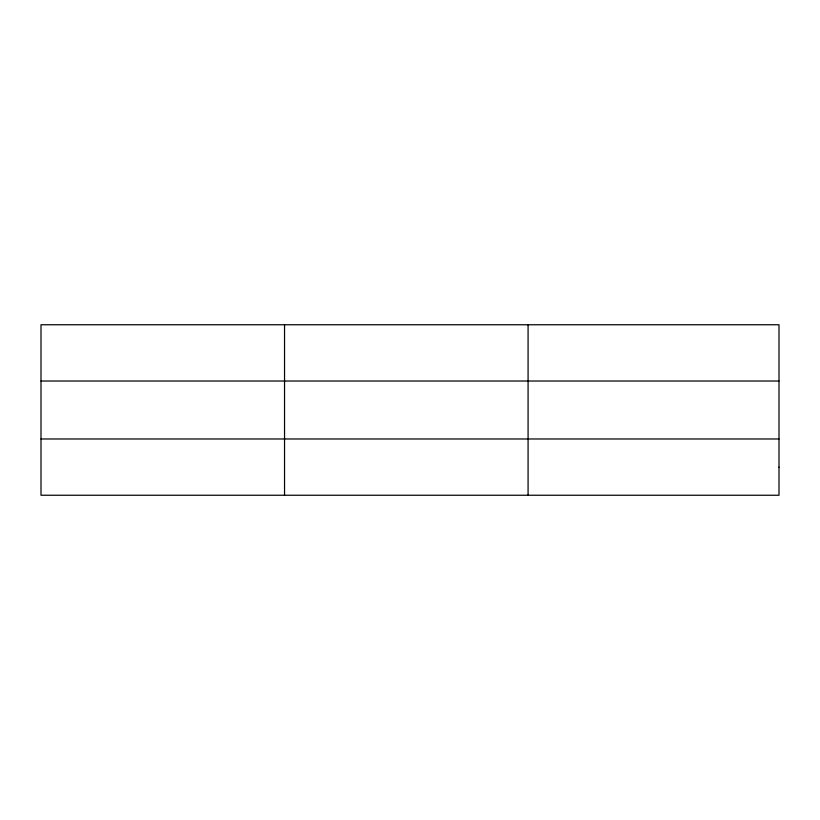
<?xml version="1.0" encoding="UTF-8"?>
<svg xmlns="http://www.w3.org/2000/svg" width="820" height="820" viewBox="0 0 820 820"><rect width="100%" height="100%" fill="white"/><g stroke="black" fill="none" stroke-linecap="round" stroke-linejoin="round"><path stroke-width="1.23" d="M284.54 495.239L284.54 324.761M528.08 495.239L528.08 324.761M41 381.023L779 381.023M41 438.977L779 438.977M779 467.113L779 495.239L41 495.239L41 324.761L779 324.761L779 467.113"/></g></svg>
